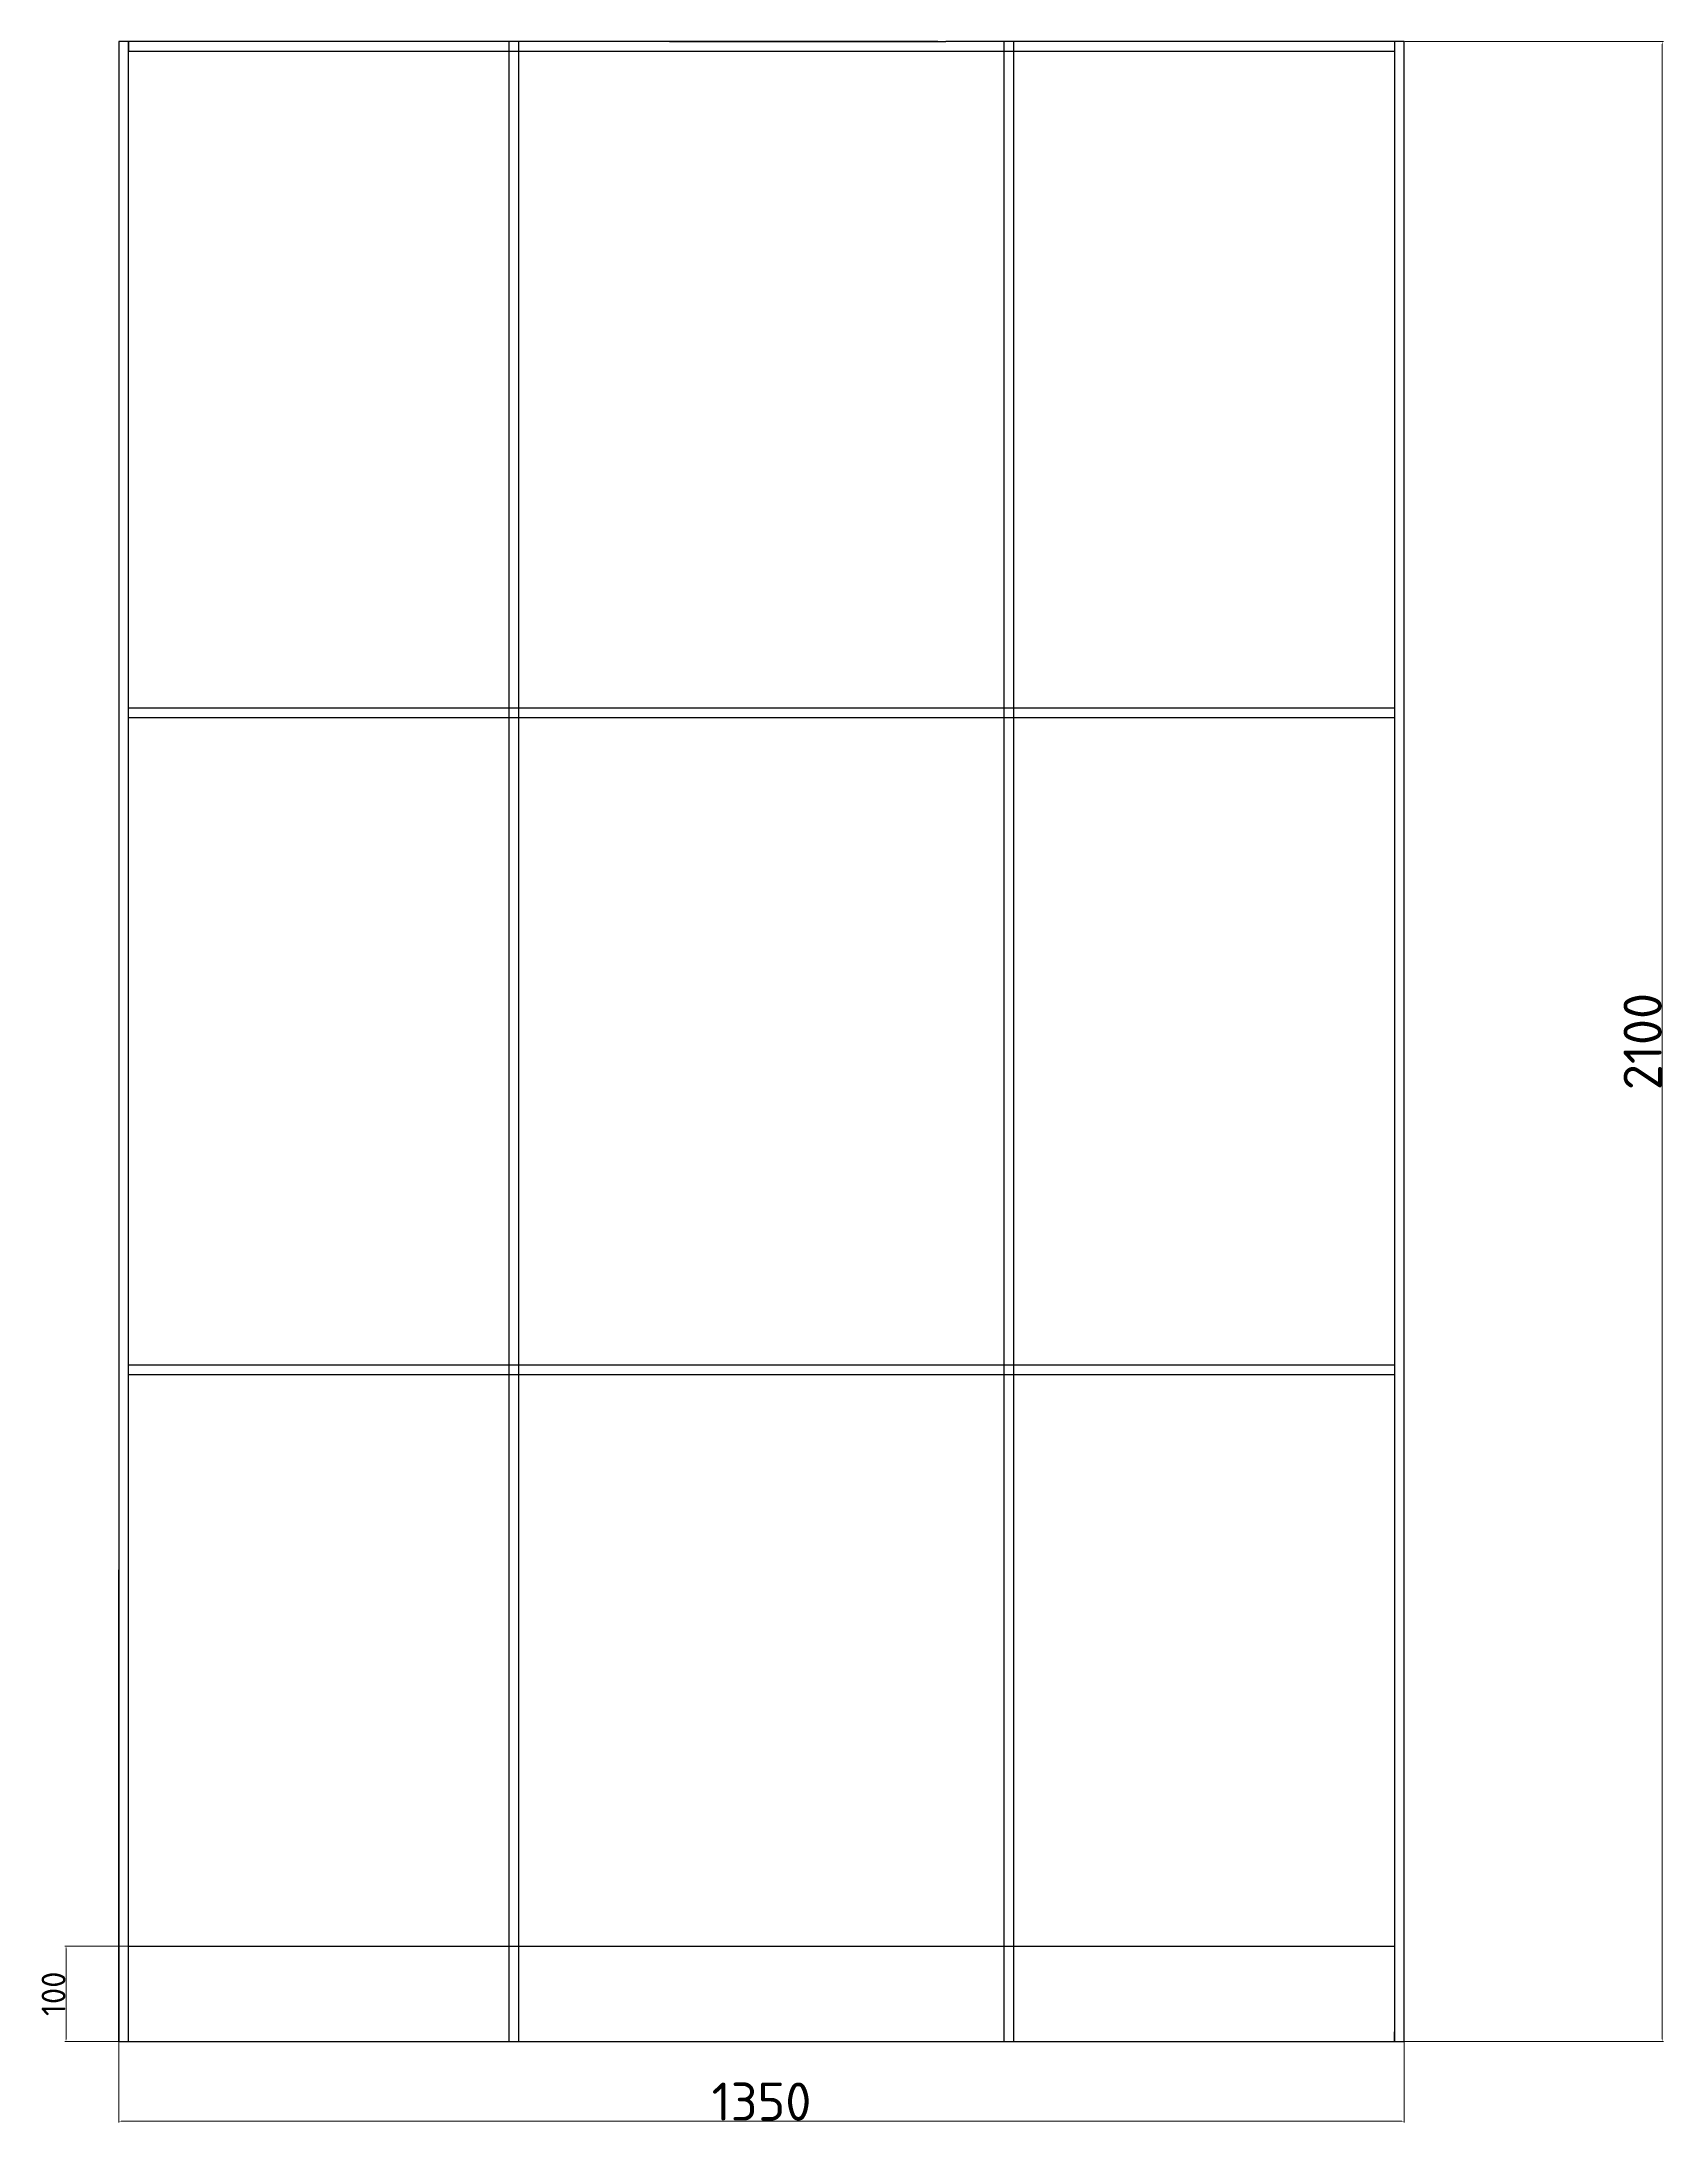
# Model space of a CAD drawing. Header units: inches. Extents: x 13 to 12015, y 11 to 4983.
# Drawn here: x 6428 to 8131, y 28 to 2213 of the extents above; entities that cross this region are included whole.
import ezdxf

# ---------------------------------------------------------------- set-up
doc = ezdxf.new("R2010")
doc.units = ezdxf.units.IN
doc.header["$MEASUREMENT"] = 0
doc.styles.add('Simplex25.085.15', font='isocpeur.ttf', dxfattribs={"height": 2.5})
doc.dimstyles.new('M1.1standart', dxfattribs={"dimtxt": 1, "dimasz": 2.5, "dimexe": 1.25, "dimexo": 0.625, "dimtad": 1, "dimdec": 1, "dimtxsty": 'Simplex25.085.15', "dimcen": 2.5, "dimadec": 0, "dimazin": 0, "dimtfac": 1, "dimtdec": 1, "dimtmove": 0, "dimatfit": 3, "dimldrblk": 'OBLIQUE', "dimfxl": 1.25, "dimlwd": 9, "dimlwe": 9, "dimarcsym": 0})

# ---------------------------------------------------------------- blocks, each defined once
blk = doc.blocks.new('*D87')
at = {"color": 0, "linetype": 'Continuous', "lineweight": 9, "transparency": 16777216}
for p, q in [((7859.8, 2213.1), (8131.4, 2213.1)), ((8130.2, 115.6), (8130.2, 2210.6)), ((7859.8, 113.1), (8131.4, 113.1))]:
    blk.add_line(p, q, dxfattribs=at)
at = {"color": 0, "transparency": 16777216}
for points in [[(8129.8, 2210.6), (8130.6, 2210.6), (8130.2, 2213.1)], [(8129.8, 115.6), (8130.6, 115.6), (8130.2, 113.1)]]:
    blk.add_solid(points, dxfattribs=at)
at = {"layer": 'Defpoints', "color": 0, "transparency": 16777216}
for p in [(7859.2, 2213.1), (8130.2, 2213.1), (7859.2, 113.1)]:
    blk.add_point(p, dxfattribs=at)
at = {"color": 0, "transparency": 16777216, "insert": (8109.6, 1163.1), "char_height": 2.5, "attachment_point": 5, "rotation": 90, "style": 'Simplex25.085.15'}
blk.add_mtext('{\\H16.00002x;2100}', dxfattribs=at)
blk = doc.blocks.new('_Oblique')
at = {"color": 0, "linetype": 'ByBlock', "lineweight": -2}
blk.add_line((-0.5, -0.5), (0.5, 0.5), dxfattribs=at)
blk = doc.blocks.new('*D63')
at = {"color": 0, "linetype": 'Continuous', "lineweight": 9, "transparency": 16777216}
for p, q in [((6509.2, 112.5), (6509.2, 28)), ((7859.2, 112.5), (7859.2, 28)), ((6511.7, 29.3), (7856.7, 29.3))]:
    blk.add_line(p, q, dxfattribs=at)
at = {"color": 0, "transparency": 16777216}
for points in [[(6511.7, 29.7), (6511.7, 28.9), (6509.2, 29.3)], [(7856.7, 29.7), (7856.7, 28.9), (7859.2, 29.3)]]:
    blk.add_solid(points, dxfattribs=at)
at = {"layer": 'Defpoints', "color": 0, "transparency": 16777216}
for p in [(6509.2, 113.1), (7859.2, 113.1), (7859.2, 29.3)]:
    blk.add_point(p, dxfattribs=at)
at = {"color": 0, "transparency": 16777216, "insert": (7184.2, 49.9), "char_height": 2.5, "attachment_point": 5, "style": 'Simplex25.085.15'}
blk.add_mtext('{\\H16.00002x;1350}', dxfattribs=at)
blk = doc.blocks.new('*D88')
at = {"color": 0, "linetype": 'Continuous', "lineweight": 9, "transparency": 16777216}
for p, q in [((6518.6, 213.1), (6452.4, 213.1)), ((6453.7, 210.6), (6453.7, 115.6)), ((6518.6, 113.1), (6452.4, 113.1))]:
    blk.add_line(p, q, dxfattribs=at)
at = {"color": 0, "transparency": 16777216}
for points in [[(6453.3, 210.6), (6454.1, 210.6), (6453.7, 213.1)], [(6453.3, 115.6), (6454.1, 115.6), (6453.7, 113.1)]]:
    blk.add_solid(points, dxfattribs=at)
at = {"layer": 'Defpoints', "color": 0, "transparency": 16777216}
for p in [(6519.2, 213.1), (6453.7, 113.1), (6519.2, 113.1)]:
    blk.add_point(p, dxfattribs=at)
at = {"color": 0, "transparency": 16777216, "insert": (6440.6, 163.1), "char_height": 2.5, "attachment_point": 5, "rotation": 90, "style": 'Simplex25.085.15'}
blk.add_mtext('{\\H10x;100}', dxfattribs=at)

msp = doc.modelspace()

# ---------------------------------------------------------------- linework, layer by layer
at = {"color": 30, "true_color": 0xf8991e}
for p, q in [((6519.19548, 113.14198), (6519.19548, 2213.14198)), ((6519.19548, 2213.14198), (6519.19548, 2203.14198)), ((6919.19548, 113.14198), (6919.19548, 2213.14198)), ((6929.19548, 113.14198), (6929.19548, 2213.14198)), ((7540.16177, 2213.14198), (7377.70109, 2213.14198)), ((7439.19548, 113.14198), (7439.19548, 2213.14198)), ((7449.19548, 113.14198), (7449.19548, 2213.14198)), ((7849.19548, 2213.14198), (7849.19548, 113.14198)), ((6519.19548, 2203.14198), (7849.19548, 2203.14198)), ((7849.19548, 1513.14198), (6519.19548, 1513.14198)), ((7849.19548, 1503.14198), (6519.19548, 1503.14198)), ((7849.19548, 823.14198), (6519.19548, 823.14198)), ((7849.19548, 813.14198), (6519.19548, 813.14198)), ((6509.19548, 113.14198), (6509.19548, 608.14198)), ((6519.19548, 213.14198), (7849.19548, 213.14198)), ((6509.19548, 113.14198), (6519.19548, 113.14198)), ((7849.19548, 113.14198), (7849.19548, 123.14198))]:
    msp.add_line(p, q, dxfattribs=at)
for points in [[(7369.34346, 2213.14198), (6509.19548, 2213.14198), (6509.19548, 1078.36438)], [(6509.19548, 1078.36438), (6509.19548, 113.14198), (7859.19548, 113.14198), (7859.19548, 2213.14198)], [(7369.34346, 2213.14198), (6509.19548, 2213.14198), (6509.19548, 1078.36438)], [(7087.46662, 2213.14198), (7377.70109, 2213.14198)], [(7859.19548, 2213.14198), (7540.16177, 2213.14198)], [(7859.19548, 2213.14198), (7540.16177, 2213.14198)], [(7830.39625, 2213.14198), (7540.16177, 2213.14198)], [(7859.19548, 2213.14198), (7540.16177, 2213.14198)], [(7859.19548, 2213.14198), (7540.16177, 2213.14198)], [(7830.39625, 2213.14198), (7540.16177, 2213.14198)]]:
    msp.add_lwpolyline(points, dxfattribs=at)
msp.add_lwpolyline([(6509.19548, 1053.36438), (6509.19548, 1008.32081)])

# ---------------------------------------------------------------- dimensions: what is measured, and where the dimension line sits
for base, p1, p2, text, picture, middle in [((8130.19528, 2213.14198), (7859.19548, 113.14198), (7859.19548, 2213.14198), '{\\H16.00002x;<>}', '*D87', (8109.57025, 1163.14198)), ((6453.68812, 113.14198), (6519.19548, 213.14198), (6519.19548, 113.14198), '{\\H10x;<>}', '*D88', (6440.56312, 163.14198))]:
    dim = msp.add_linear_dim(base=base, p1=p1, p2=p2, angle=90, text=text, dimstyle='M1.1standart', override={"dimarcsym": 1})
    dim.commit()
    dim.dimension.update_dxf_attribs({"geometry": picture, "text_midpoint": middle})
dim = msp.add_linear_dim(base=(7859.19548, 29.29973), p1=(6509.19548, 113.14198), p2=(7859.19548, 113.14198), text='{\\H16.00002x;<>}', dimstyle='M1.1standart', override={"dimarcsym": 1})
dim.commit()
dim.dimension.update_dxf_attribs({"geometry": '*D63', "text_midpoint": (7184.19548, 49.92476)})

doc.saveas('drawing.dxf')
